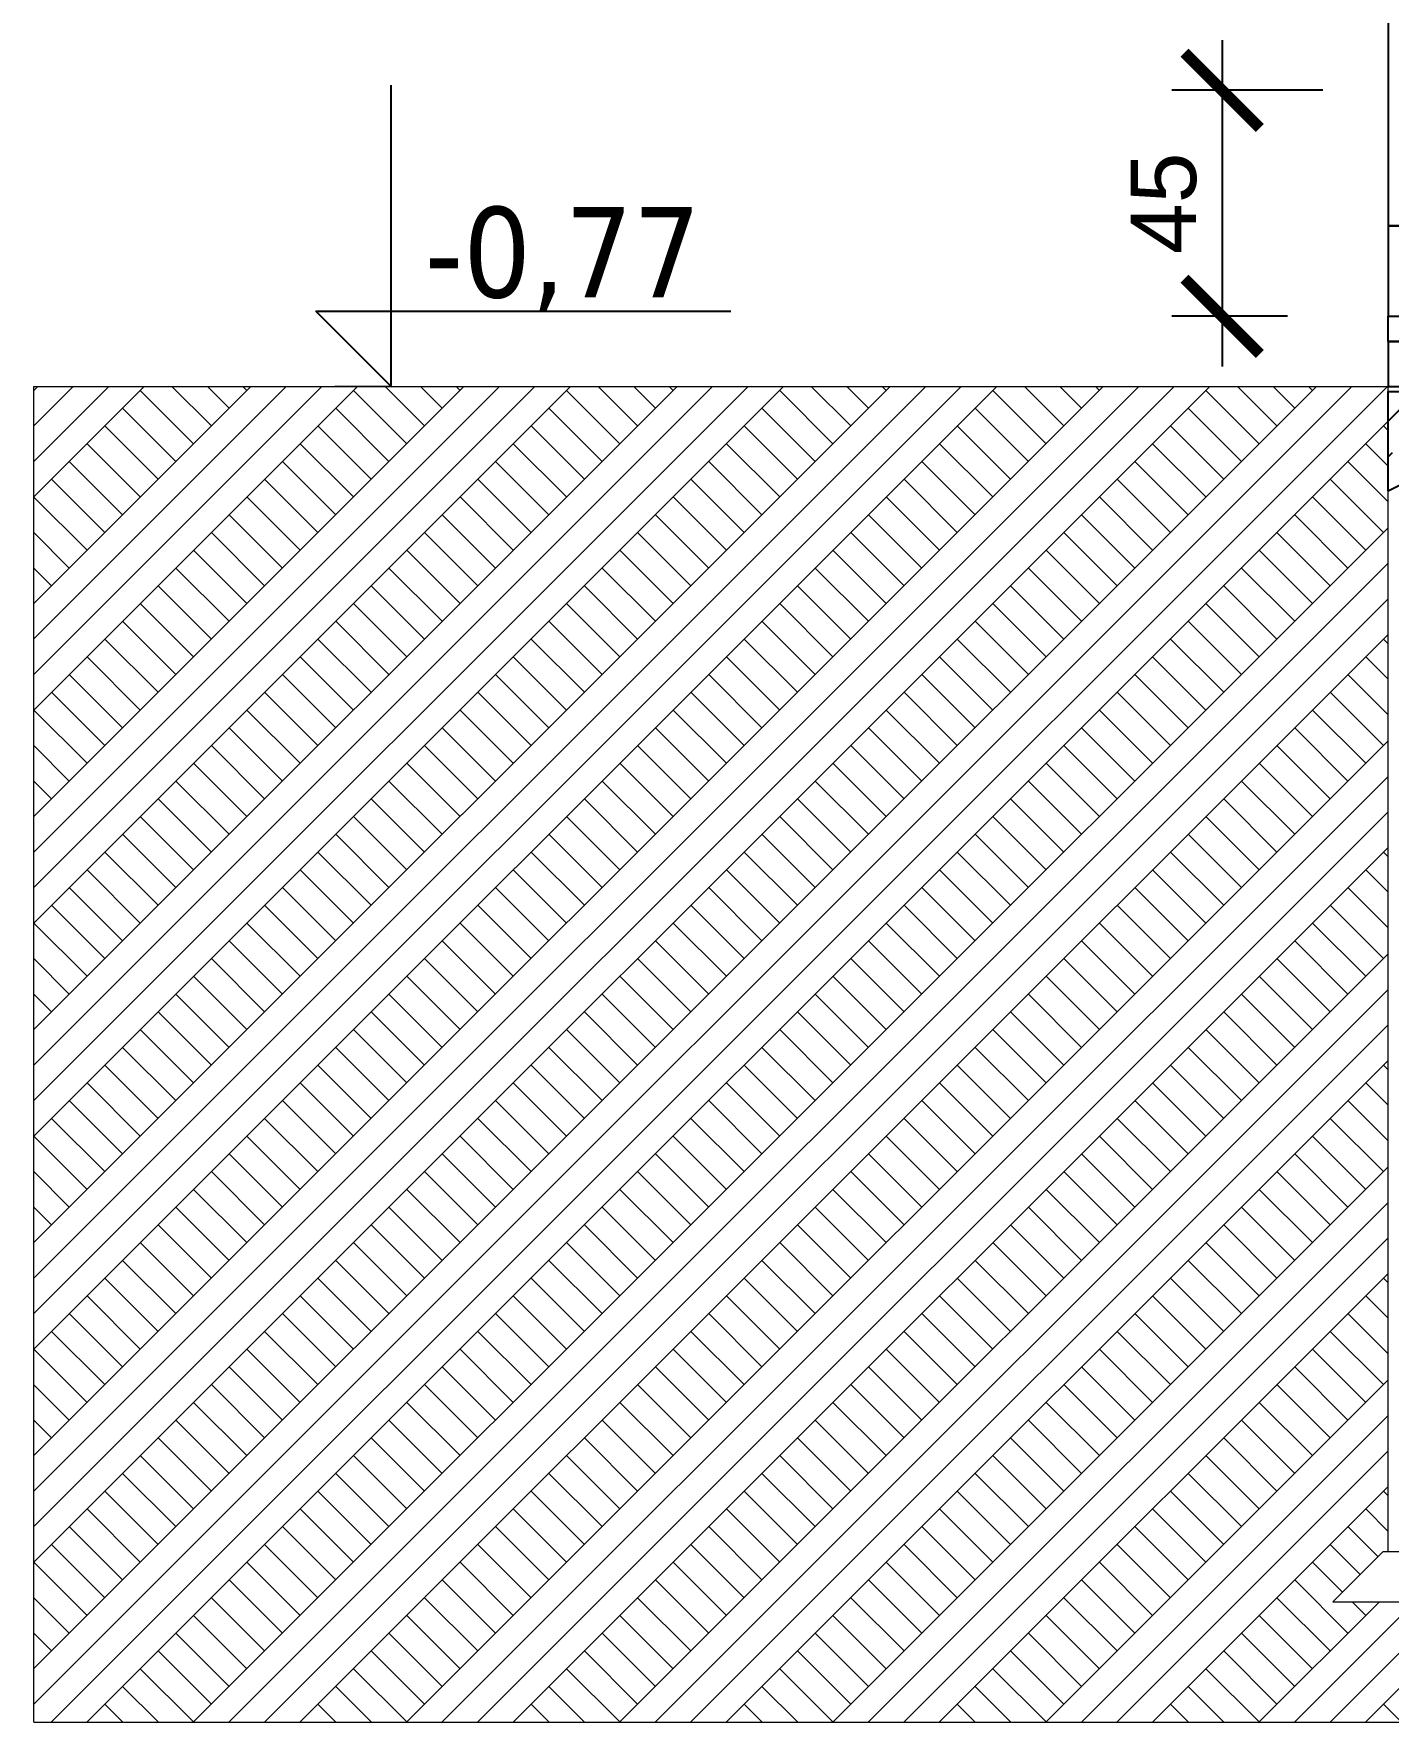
# Model space of a CAD drawing. Header units: millimetres. Extents: x 4647 to 73915, y -13612 to -8141.
# Drawn here: x 6140.8 to 6410.4, y -11416.6 to -11080.3 of the extents above; entities that cross this region are included whole.
import ezdxf

# ---------------------------------------------------------------- set-up
doc = ezdxf.new("R2010")
doc.units = ezdxf.units.MM
doc.layers.add('a_wymiary', color=250, linetype='Continuous', lineweight=9)
for name, color, linetype in [('Columns', 7, 'Continuous'), ('Konstrukcja - Ściany zew', 7, 'Continuous'), ('Structural - Combined', 7, 'Continuous'), ('Sytuacja - Teren', 7, 'Continuous'), ('Wymiarowanie - Ogólne', 7, 'Continuous')]:
    doc.layers.add(name, color=color, linetype=linetype)
doc.styles.add('GENERATED_STYLE_2', font='tahoma.ttf')
doc.styles.get("Standard").update_dxf_attribs({"font": 'arial.ttf'})
doc.dimstyles.new('1-100', dxfattribs={"dimtxt": 13, "dimasz": 15, "dimexe": 10, "dimexo": 20, "dimgap": 5, "dimtad": 1, "dimdec": 1, "dimrnd": 0.5, "dimtxsty": 'Standard', "dimblk": 'ARCHTICK', "dimcen": 0.09, "dimdle": 10, "dimadec": 0, "dimazin": 0, "dimtfac": 1, "dimtdec": 1, "dimtofl": 0, "dimtmove": 0, "dimatfit": 3, "dimfxl": 10, "dimfxlon": 1, "dimtolj": 1, "dimtzin": 0, "dimarcsym": 0})

# ---------------------------------------------------------------- blocks, each defined once
blk = doc.blocks.new('_ArchTick')
at = {"color": 0, "linetype": 'ByBlock', "const_width": 0.15}
blk.add_lwpolyline([(-0.5, -0.5), (0.5, 0.5)], dxfattribs=at)
blk = doc.blocks.new('*D846')
at = {"layer": 'a_wymiary', "color": 0, "lineweight": -2, "transparency": 16777216}
for p, q in [((6415.4, -11077.21), (6415.4, -11047.21)), ((6505.4, -11077.21), (6505.4, -11047.21)), ((6405.4, -11057.21), (6515.4, -11057.21))]:
    blk.add_line(p, q, dxfattribs=at)
at = {"layer": 'DEFPOINTS', "color": 0, "transparency": 16777216}
for p in [(6505.4, -11057.21), (6505.4, -11106.57), (6415.4, -11150.57)]:
    blk.add_point(p, dxfattribs=at)
at = {"layer": 'a_wymiary', "color": 0, "lineweight": -2, "transparency": 16777216, "xscale": 15, "yscale": 15, "zscale": 15, "rotation": 180}
blk.add_blockref('_ArchTick', (6415.4, -11057.21), dxfattribs=at)
at = {"layer": 'a_wymiary', "color": 0, "lineweight": -2, "transparency": 16777216, "xscale": 15, "yscale": 15, "zscale": 15}
blk.add_blockref('_ArchTick', (6505.4, -11057.21), dxfattribs=at)
at = {"layer": 'a_wymiary', "color": 0, "transparency": 16777216, "insert": (6460.4, -11045.57), "char_height": 13, "attachment_point": 5}
blk.add_mtext('\\A1;90', dxfattribs=at)
blk = doc.blocks.new('*D847')
at = {"layer": 'a_wymiary', "color": 0, "lineweight": -2, "transparency": 16777216}
for p, q in [((6377.37, -11081.57), (6377.37, -11146.57)), ((6397.37, -11091.57), (6367.37, -11091.57)), ((6390.4, -11136.57), (6367.37, -11136.57))]:
    blk.add_line(p, q, dxfattribs=at)
at = {"layer": 'DEFPOINTS', "color": 0, "transparency": 16777216}
for p in [(6500.4, -11091.57), (6377.37, -11136.57), (6410.4, -11136.57)]:
    blk.add_point(p, dxfattribs=at)
at = {"layer": 'a_wymiary', "color": 0, "lineweight": -2, "transparency": 16777216, "xscale": 15, "yscale": 15, "zscale": 15}
for p, rotation in [((6377.37, -11091.57), 90), ((6377.37, -11136.57), 270)]:
    blk.add_blockref('_ArchTick', p, dxfattribs=dict(at, rotation=rotation))
at = {"layer": 'a_wymiary', "color": 0, "transparency": 16777216, "insert": (6365.76, -11114.07), "char_height": 13, "attachment_point": 5, "rotation": 90}
blk.add_mtext('\\A1;45', dxfattribs=at)

msp = doc.modelspace()

# ---------------------------------------------------------------- linework, layer by layer
for p, q in [((6410.4, -11046.57), (6410.4, -11118.57)), ((6410.4, -11118.57), (6469.4, -11118.57)), ((6469.4, -11118.57), (6410.4, -11118.57)), ((6410.4, -11118.57), (6410.4, -11136.57)), ((6410.4, -11136.57), (6445.4, -11136.57)), ((6410.4, -11141.57), (6410.4, -11150.57)), ((6415.4, -11141.57), (6410.4, -11141.57)), ((6410.4, -11150.57), (6415.4, -11150.57))]:
    msp.add_line(p, q)
at = {"layer": 'Columns', "color": 251, "lineweight": 15}
for p, q in [((6410.4, -11118.57), (6410.4, -11046.57)), ((6410.4, -11136.57), (6410.4, -11118.57)), ((6410.4, -11150.57), (6410.4, -11141.57)), ((6410.42, -11150.57), (6414.4, -11150.57))]:
    msp.add_line(p, q, dxfattribs=at)
at = {"layer": 'Konstrukcja - Ściany zew', "color": 8, "lineweight": 13}
for p, q in [((6399.4, -11392.57), (6409.4, -11382.57)), ((6409.4, -11382.57), (6469.4, -11382.57)), ((6399.4, -11392.57), (6479.4, -11392.57))]:
    msp.add_line(p, q, dxfattribs=at)
at = {"layer": 'Structural - Combined'}
for p, q in [((6410.4, -11136.57), (6445.4, -11136.57)), ((6410.4, -11141.57), (6410.4, -11136.57)), ((6410.4, -11141.57), (6415.4, -11141.57)), ((6410.4, -11151.57), (6414.4, -11151.57)), ((6410.4, -11151.67), (6410.4, -11151.57)), ((6410.4, -11171.37), (6410.4, -11151.67)), ((6410.4, -11171.37), (6414.4, -11169.37))]:
    msp.add_line(p, q, dxfattribs=at)
at = {"layer": 'Structural - Combined', "linetype": 'Continuous'}
for p, q in [((6410.4, -11157.5), (6414.4, -11153.5)), ((6410.4, -11164.57), (6411.25, -11163.72))]:
    msp.add_line(p, q, dxfattribs=at)
at = {"layer": 'Sytuacja - Teren', "color": 41, "linetype": 'Continuous', "lineweight": 13}
for p, q in [((6140.79, -11151.35), (6141.57, -11150.57)), ((6140.79, -11172.56), (6162.78, -11150.57)), ((6140.79, -11193.77), (6183.99, -11150.57)), ((6140.79, -11214.99), (6205.21, -11150.57)), ((6140.79, -11236.2), (6226.42, -11150.57)), ((6140.79, -11257.41), (6247.63, -11150.57)), ((6140.79, -11278.62), (6268.85, -11150.57)), ((6140.79, -11299.84), (6290.06, -11150.57)), ((6140.79, -11321.05), (6311.27, -11150.57)), ((6140.79, -11342.26), (6332.49, -11150.57)), ((6140.79, -11363.48), (6353.7, -11150.57)), ((6140.79, -11384.69), (6374.91, -11150.57)), ((6140.79, -11405.9), (6396.13, -11150.57)), ((6140.79, -11165.49), (6155.71, -11150.57)), ((6140.79, -11207.91), (6198.14, -11150.57)), ((6140.79, -11250.34), (6240.56, -11150.57)), ((6140.79, -11292.77), (6282.99, -11150.57)), ((6140.79, -11335.19), (6325.41, -11150.57)), ((6140.79, -11377.62), (6367.84, -11150.57)), ((6140.79, -11158.42), (6148.64, -11150.57)), ((6140.79, -11200.84), (6191.06, -11150.57)), ((6140.79, -11243.27), (6233.49, -11150.57)), ((6140.79, -11285.7), (6275.92, -11150.57)), ((6140.79, -11328.12), (6318.34, -11150.57)), ((6140.79, -11370.55), (6360.77, -11150.57)), ((6140.79, -11412.98), (6403.2, -11150.57)), ((6144.27, -11416.57), (6410.27, -11150.57)), ((6172.61, -11161.96), (6162, -11151.35)), ((6176.14, -11158.42), (6168.29, -11150.57)), ((6179.68, -11154.89), (6175.36, -11150.57)), ((6183.21, -11151.35), (6182.43, -11150.57)), ((6215.03, -11161.96), (6204.42, -11151.35)), ((6218.57, -11158.42), (6210.71, -11150.57)), ((6222.1, -11154.89), (6217.79, -11150.57)), ((6225.64, -11151.35), (6224.86, -11150.57)), ((6257.46, -11161.96), (6246.85, -11151.35)), ((6260.99, -11158.42), (6253.14, -11150.57)), ((6264.53, -11154.89), (6260.21, -11150.57)), ((6268.06, -11151.35), (6267.28, -11150.57)), ((6299.88, -11161.96), (6289.28, -11151.35)), ((6303.42, -11158.42), (6295.57, -11150.57)), ((6306.96, -11154.89), (6302.64, -11150.57)), ((6310.49, -11151.35), (6309.71, -11150.57)), ((6342.31, -11161.96), (6331.7, -11151.35)), ((6345.85, -11158.42), (6337.99, -11150.57)), ((6349.38, -11154.89), (6345.06, -11150.57)), ((6352.92, -11151.35), (6352.14, -11150.57)), ((6384.74, -11161.96), (6374.13, -11151.35)), ((6388.27, -11158.42), (6380.42, -11150.57)), ((6391.81, -11154.89), (6387.49, -11150.57)), ((6395.34, -11151.35), (6394.56, -11150.57)), ((6169.07, -11165.49), (6158.46, -11154.89)), ((6211.5, -11165.49), (6200.89, -11154.89)), ((6253.92, -11165.49), (6243.32, -11154.89)), ((6296.35, -11165.49), (6285.74, -11154.89)), ((6338.78, -11165.49), (6328.17, -11154.89)), ((6381.2, -11165.49), (6370.6, -11154.89)), ((6151.34, -11416.57), (6410.42, -11157.49)), ((6165.53, -11169.03), (6154.93, -11158.42)), ((6207.96, -11169.03), (6197.35, -11158.42)), ((6250.39, -11169.03), (6239.78, -11158.42)), ((6292.81, -11169.03), (6282.21, -11158.42)), ((6335.24, -11169.03), (6324.63, -11158.42)), ((6377.67, -11169.03), (6367.06, -11158.42)), ((6410.42, -11159.35), (6409.49, -11158.42)), ((6162, -11172.56), (6151.39, -11161.96)), ((6204.42, -11172.56), (6193.82, -11161.96)), ((6246.85, -11172.56), (6236.24, -11161.96)), ((6289.28, -11172.56), (6278.67, -11161.96)), ((6331.7, -11172.56), (6321.1, -11161.96)), ((6374.13, -11172.56), (6363.52, -11161.96)), ((6410.42, -11166.43), (6405.95, -11161.96)), ((6158.46, -11176.1), (6147.86, -11165.49)), ((6200.89, -11176.1), (6190.28, -11165.49)), ((6243.32, -11176.1), (6232.71, -11165.49)), ((6285.74, -11176.1), (6275.14, -11165.49)), ((6328.17, -11176.1), (6317.56, -11165.49)), ((6370.6, -11176.1), (6359.99, -11165.49)), ((6410.42, -11173.5), (6402.41, -11165.49)), ((6154.93, -11179.63), (6144.32, -11169.03)), ((6197.35, -11179.63), (6186.75, -11169.03)), ((6239.78, -11179.63), (6229.17, -11169.03)), ((6282.21, -11179.63), (6271.6, -11169.03)), ((6324.63, -11179.63), (6314.03, -11169.03)), ((6367.06, -11179.63), (6356.45, -11169.03)), ((6409.49, -11179.63), (6398.88, -11169.03)), ((6151.39, -11183.17), (6140.79, -11172.57)), ((6193.82, -11183.17), (6183.21, -11172.56)), ((6236.24, -11183.17), (6225.64, -11172.56)), ((6278.67, -11183.17), (6268.06, -11172.56)), ((6321.1, -11183.17), (6310.49, -11172.56)), ((6363.52, -11183.17), (6352.92, -11172.56)), ((6405.95, -11183.17), (6395.34, -11172.56)), ((6190.28, -11186.71), (6179.68, -11176.1)), ((6232.71, -11186.71), (6222.1, -11176.1)), ((6275.14, -11186.71), (6264.53, -11176.1)), ((6317.56, -11186.71), (6306.96, -11176.1)), ((6359.99, -11186.71), (6349.38, -11176.1)), ((6402.41, -11186.71), (6391.81, -11176.1)), ((6147.86, -11186.71), (6140.79, -11179.64)), ((6172.55, -11416.57), (6410.42, -11178.7)), ((6186.75, -11190.24), (6176.14, -11179.63)), ((6229.17, -11190.24), (6218.57, -11179.63)), ((6271.6, -11190.24), (6260.99, -11179.63)), ((6314.03, -11190.24), (6303.42, -11179.63)), ((6356.45, -11190.24), (6345.85, -11179.63)), ((6398.88, -11190.24), (6388.27, -11179.63)), ((6183.21, -11193.78), (6172.61, -11183.17)), ((6225.64, -11193.78), (6215.03, -11183.17)), ((6268.06, -11193.78), (6257.46, -11183.17)), ((6310.49, -11193.78), (6299.88, -11183.17)), ((6352.92, -11193.78), (6342.31, -11183.17)), ((6395.34, -11193.78), (6384.74, -11183.17)), ((6144.32, -11190.24), (6140.79, -11186.71)), ((6179.68, -11197.31), (6169.07, -11186.71)), ((6179.62, -11416.57), (6410.42, -11185.77)), ((6222.1, -11197.31), (6211.5, -11186.71)), ((6264.53, -11197.31), (6253.92, -11186.71)), ((6306.96, -11197.31), (6296.35, -11186.71)), ((6349.38, -11197.31), (6338.78, -11186.71)), ((6391.81, -11197.31), (6381.2, -11186.71)), ((6176.14, -11200.85), (6165.53, -11190.24)), ((6218.57, -11200.85), (6207.96, -11190.24)), ((6260.99, -11200.85), (6250.39, -11190.24)), ((6303.42, -11200.85), (6292.81, -11190.24)), ((6345.85, -11200.85), (6335.24, -11190.24)), ((6388.27, -11200.85), (6377.67, -11190.24)), ((6186.69, -11416.57), (6410.42, -11192.84)), ((6172.61, -11204.38), (6162, -11193.78)), ((6215.03, -11204.38), (6204.42, -11193.78)), ((6257.46, -11204.38), (6246.85, -11193.78)), ((6299.88, -11204.38), (6289.28, -11193.78)), ((6342.31, -11204.38), (6331.7, -11193.78)), ((6384.74, -11204.38), (6374.13, -11193.78)), ((6169.07, -11207.92), (6158.46, -11197.31)), ((6193.77, -11416.57), (6410.42, -11199.92)), ((6211.5, -11207.92), (6200.89, -11197.31)), ((6253.92, -11207.92), (6243.32, -11197.31)), ((6296.35, -11207.92), (6285.74, -11197.31)), ((6338.78, -11207.92), (6328.17, -11197.31)), ((6381.2, -11207.92), (6370.6, -11197.31)), ((6165.53, -11211.45), (6154.93, -11200.85)), ((6207.96, -11211.45), (6197.35, -11200.85)), ((6250.39, -11211.45), (6239.78, -11200.85)), ((6292.81, -11211.45), (6282.21, -11200.85)), ((6335.24, -11211.45), (6324.63, -11200.85)), ((6377.67, -11211.45), (6367.06, -11200.85)), ((6410.42, -11201.78), (6409.49, -11200.85)), ((6162, -11214.99), (6151.39, -11204.38)), ((6204.42, -11214.99), (6193.82, -11204.38)), ((6246.85, -11214.99), (6236.24, -11204.38)), ((6289.28, -11214.99), (6278.67, -11204.38)), ((6331.7, -11214.99), (6321.1, -11204.38)), ((6374.13, -11214.99), (6363.52, -11204.38)), ((6410.42, -11208.85), (6405.95, -11204.38)), ((6158.46, -11218.53), (6147.86, -11207.92)), ((6200.89, -11218.53), (6190.28, -11207.92)), ((6243.32, -11218.53), (6232.71, -11207.92)), ((6285.74, -11218.53), (6275.14, -11207.92)), ((6328.17, -11218.53), (6317.56, -11207.92)), ((6370.6, -11218.53), (6359.99, -11207.92)), ((6410.42, -11215.92), (6402.41, -11207.92)), ((6154.93, -11222.06), (6144.32, -11211.45)), ((6197.35, -11222.06), (6186.75, -11211.45)), ((6239.78, -11222.06), (6229.17, -11211.45)), ((6282.21, -11222.06), (6271.6, -11211.45)), ((6324.63, -11222.06), (6314.03, -11211.45)), ((6367.06, -11222.06), (6356.45, -11211.45)), ((6409.49, -11222.06), (6398.88, -11211.45)), ((6151.39, -11225.6), (6140.79, -11214.99)), ((6193.82, -11225.6), (6183.21, -11214.99)), ((6236.24, -11225.6), (6225.64, -11214.99)), ((6278.67, -11225.6), (6268.06, -11214.99)), ((6321.1, -11225.6), (6310.49, -11214.99)), ((6363.52, -11225.6), (6352.92, -11214.99)), ((6405.95, -11225.6), (6395.34, -11214.99)), ((6190.28, -11229.13), (6179.68, -11218.53)), ((6232.71, -11229.13), (6222.1, -11218.53)), ((6275.14, -11229.13), (6264.53, -11218.53)), ((6317.56, -11229.13), (6306.96, -11218.53)), ((6359.99, -11229.13), (6349.38, -11218.53)), ((6402.41, -11229.13), (6391.81, -11218.53)), ((6147.86, -11229.13), (6140.79, -11222.07)), ((6186.75, -11232.67), (6176.14, -11222.06)), ((6214.98, -11416.57), (6410.42, -11221.13)), ((6229.17, -11232.67), (6218.57, -11222.06)), ((6271.6, -11232.67), (6260.99, -11222.06)), ((6314.03, -11232.67), (6303.42, -11222.06)), ((6356.45, -11232.67), (6345.85, -11222.06)), ((6398.88, -11232.67), (6388.27, -11222.06)), ((6183.21, -11236.2), (6172.61, -11225.6)), ((6225.64, -11236.2), (6215.03, -11225.6)), ((6268.06, -11236.2), (6257.46, -11225.6)), ((6310.49, -11236.2), (6299.88, -11225.6)), ((6352.92, -11236.2), (6342.31, -11225.6)), ((6395.34, -11236.2), (6384.74, -11225.6)), ((6144.32, -11232.67), (6140.79, -11229.14)), ((6179.68, -11239.74), (6169.07, -11229.13)), ((6222.1, -11239.74), (6211.5, -11229.13)), ((6222.05, -11416.57), (6410.42, -11228.2)), ((6264.53, -11239.74), (6253.92, -11229.13)), ((6306.96, -11239.74), (6296.35, -11229.13)), ((6349.38, -11239.74), (6338.78, -11229.13)), ((6391.81, -11239.74), (6381.2, -11229.13)), ((6176.14, -11243.27), (6165.53, -11232.67)), ((6218.57, -11243.27), (6207.96, -11232.67)), ((6260.99, -11243.27), (6250.39, -11232.67)), ((6303.42, -11243.27), (6292.81, -11232.67)), ((6345.85, -11243.27), (6335.24, -11232.67)), ((6388.27, -11243.27), (6377.67, -11232.67)), ((6172.61, -11246.81), (6162, -11236.2)), ((6215.03, -11246.81), (6204.42, -11236.2)), ((6229.12, -11416.57), (6410.42, -11235.27)), ((6257.46, -11246.81), (6246.85, -11236.2)), ((6299.88, -11246.81), (6289.28, -11236.2)), ((6342.31, -11246.81), (6331.7, -11236.2)), ((6384.74, -11246.81), (6374.13, -11236.2)), ((6169.07, -11250.35), (6158.46, -11239.74)), ((6211.5, -11250.35), (6200.89, -11239.74)), ((6253.92, -11250.35), (6243.32, -11239.74)), ((6296.35, -11250.35), (6285.74, -11239.74)), ((6338.78, -11250.35), (6328.17, -11239.74)), ((6381.2, -11250.35), (6370.6, -11239.74)), ((6165.53, -11253.88), (6154.93, -11243.27)), ((6207.96, -11253.88), (6197.35, -11243.27)), ((6236.19, -11416.57), (6410.42, -11242.34)), ((6250.39, -11253.88), (6239.78, -11243.27)), ((6292.81, -11253.88), (6282.21, -11243.27)), ((6335.24, -11253.88), (6324.63, -11243.27)), ((6377.67, -11253.88), (6367.06, -11243.27)), ((6410.42, -11244.21), (6409.49, -11243.27)), ((6162, -11257.42), (6151.39, -11246.81)), ((6204.42, -11257.42), (6193.82, -11246.81)), ((6246.85, -11257.42), (6236.24, -11246.81)), ((6289.28, -11257.42), (6278.67, -11246.81)), ((6331.7, -11257.42), (6321.1, -11246.81)), ((6374.13, -11257.42), (6363.52, -11246.81)), ((6410.42, -11251.28), (6405.95, -11246.81)), ((6158.46, -11260.95), (6147.86, -11250.35)), ((6200.89, -11260.95), (6190.28, -11250.35)), ((6243.32, -11260.95), (6232.71, -11250.35)), ((6285.74, -11260.95), (6275.14, -11250.35)), ((6328.17, -11260.95), (6317.56, -11250.35)), ((6370.6, -11260.95), (6359.99, -11250.35)), ((6410.42, -11258.35), (6402.41, -11250.35)), ((6154.93, -11264.49), (6144.32, -11253.88)), ((6197.35, -11264.49), (6186.75, -11253.88)), ((6239.78, -11264.49), (6229.17, -11253.88)), ((6282.21, -11264.49), (6271.6, -11253.88)), ((6324.63, -11264.49), (6314.03, -11253.88)), ((6367.06, -11264.49), (6356.45, -11253.88)), ((6409.49, -11264.49), (6398.88, -11253.88)), ((6151.39, -11268.02), (6140.79, -11257.42)), ((6193.82, -11268.02), (6183.21, -11257.42)), ((6236.24, -11268.02), (6225.64, -11257.42)), ((6278.67, -11268.02), (6268.06, -11257.42)), ((6321.1, -11268.02), (6310.49, -11257.42)), ((6363.52, -11268.02), (6352.92, -11257.42)), ((6405.95, -11268.02), (6395.34, -11257.42)), ((6190.28, -11271.56), (6179.68, -11260.95)), ((6232.71, -11271.56), (6222.1, -11260.95)), ((6275.14, -11271.56), (6264.53, -11260.95)), ((6317.56, -11271.56), (6306.96, -11260.95)), ((6359.99, -11271.56), (6349.38, -11260.95)), ((6402.41, -11271.56), (6391.81, -11260.95)), ((6257.4, -11416.57), (6410.42, -11263.55)), ((6147.86, -11271.56), (6140.79, -11264.49)), ((6186.75, -11275.09), (6176.14, -11264.49)), ((6229.17, -11275.09), (6218.57, -11264.49)), ((6271.6, -11275.09), (6260.99, -11264.49)), ((6314.03, -11275.09), (6303.42, -11264.49)), ((6356.45, -11275.09), (6345.85, -11264.49)), ((6398.88, -11275.09), (6388.27, -11264.49)), ((6183.21, -11278.63), (6172.61, -11268.02)), ((6225.64, -11278.63), (6215.03, -11268.02)), ((6268.06, -11278.63), (6257.46, -11268.02)), ((6264.48, -11416.57), (6410.42, -11270.63)), ((6310.49, -11278.63), (6299.88, -11268.02)), ((6352.92, -11278.63), (6342.31, -11268.02)), ((6395.34, -11278.63), (6384.74, -11268.02)), ((6144.32, -11275.09), (6140.79, -11271.56)), ((6179.68, -11282.17), (6169.07, -11271.56)), ((6222.1, -11282.17), (6211.5, -11271.56)), ((6264.53, -11282.17), (6253.92, -11271.56)), ((6306.96, -11282.17), (6296.35, -11271.56)), ((6349.38, -11282.17), (6338.78, -11271.56)), ((6391.81, -11282.17), (6381.2, -11271.56)), ((6176.14, -11285.7), (6165.53, -11275.09)), ((6218.57, -11285.7), (6207.96, -11275.09)), ((6260.99, -11285.7), (6250.39, -11275.09)), ((6271.55, -11416.57), (6410.42, -11277.7)), ((6303.42, -11285.7), (6292.81, -11275.09)), ((6345.85, -11285.7), (6335.24, -11275.09)), ((6388.27, -11285.7), (6377.67, -11275.09)), ((6172.61, -11289.24), (6162, -11278.63)), ((6215.03, -11289.24), (6204.42, -11278.63)), ((6257.46, -11289.24), (6246.85, -11278.63)), ((6299.88, -11289.24), (6289.28, -11278.63)), ((6342.31, -11289.24), (6331.7, -11278.63)), ((6384.74, -11289.24), (6374.13, -11278.63)), ((6169.07, -11292.77), (6158.46, -11282.17)), ((6211.5, -11292.77), (6200.89, -11282.17)), ((6253.92, -11292.77), (6243.32, -11282.17)), ((6296.35, -11292.77), (6285.74, -11282.17)), ((6338.78, -11292.77), (6328.17, -11282.17)), ((6381.2, -11292.77), (6370.6, -11282.17)), ((6165.53, -11296.31), (6154.93, -11285.7)), ((6207.96, -11296.31), (6197.35, -11285.7)), ((6250.39, -11296.31), (6239.78, -11285.7)), ((6278.62, -11416.57), (6410.42, -11284.77)), ((6292.81, -11296.31), (6282.21, -11285.7)), ((6335.24, -11296.31), (6324.63, -11285.7)), ((6377.67, -11296.31), (6367.06, -11285.7)), ((6410.42, -11286.63), (6409.49, -11285.7)), ((6162, -11299.84), (6151.39, -11289.24)), ((6204.42, -11299.84), (6193.82, -11289.24)), ((6246.85, -11299.84), (6236.24, -11289.24)), ((6289.28, -11299.84), (6278.67, -11289.24)), ((6331.7, -11299.84), (6321.1, -11289.24)), ((6374.13, -11299.84), (6363.52, -11289.24)), ((6410.42, -11293.7), (6405.95, -11289.24)), ((6158.46, -11303.38), (6147.86, -11292.77)), ((6200.89, -11303.38), (6190.28, -11292.77)), ((6243.32, -11303.38), (6232.71, -11292.77)), ((6285.74, -11303.38), (6275.14, -11292.77)), ((6328.17, -11303.38), (6317.56, -11292.77)), ((6370.6, -11303.38), (6359.99, -11292.77)), ((6410.42, -11300.78), (6402.41, -11292.77)), ((6154.93, -11306.91), (6144.32, -11296.31)), ((6197.35, -11306.91), (6186.75, -11296.31)), ((6239.78, -11306.91), (6229.17, -11296.31)), ((6282.21, -11306.91), (6271.6, -11296.31)), ((6324.63, -11306.91), (6314.03, -11296.31)), ((6367.06, -11306.91), (6356.45, -11296.31)), ((6409.49, -11306.91), (6398.88, -11296.31)), ((6151.39, -11310.45), (6140.79, -11299.85)), ((6193.82, -11310.45), (6183.21, -11299.84)), ((6236.24, -11310.45), (6225.64, -11299.84)), ((6278.67, -11310.45), (6268.06, -11299.84)), ((6321.1, -11310.45), (6310.49, -11299.84)), ((6363.52, -11310.45), (6352.92, -11299.84)), ((6405.95, -11310.45), (6395.34, -11299.84)), ((6190.28, -11313.99), (6179.68, -11303.38)), ((6232.71, -11313.99), (6222.1, -11303.38)), ((6275.14, -11313.99), (6264.53, -11303.38)), ((6317.56, -11313.99), (6306.96, -11303.38)), ((6359.99, -11313.99), (6349.38, -11303.38)), ((6402.41, -11313.99), (6391.81, -11303.38)), ((6147.86, -11313.99), (6140.79, -11306.92)), ((6186.75, -11317.52), (6176.14, -11306.91)), ((6229.17, -11317.52), (6218.57, -11306.91)), ((6271.6, -11317.52), (6260.99, -11306.91)), ((6299.83, -11416.57), (6410.42, -11305.98)), ((6314.03, -11317.52), (6303.42, -11306.91)), ((6356.45, -11317.52), (6345.85, -11306.91)), ((6398.88, -11317.52), (6388.27, -11306.91)), ((6183.21, -11321.06), (6172.61, -11310.45)), ((6225.64, -11321.06), (6215.03, -11310.45)), ((6268.06, -11321.06), (6257.46, -11310.45)), ((6310.49, -11321.06), (6299.88, -11310.45)), ((6352.92, -11321.06), (6342.31, -11310.45)), ((6395.34, -11321.06), (6384.74, -11310.45)), ((6144.32, -11317.52), (6140.79, -11313.99)), ((6179.68, -11324.59), (6169.07, -11313.99)), ((6222.1, -11324.59), (6211.5, -11313.99)), ((6264.53, -11324.59), (6253.92, -11313.99)), ((6306.96, -11324.59), (6296.35, -11313.99)), ((6306.9, -11416.57), (6410.42, -11313.05)), ((6349.38, -11324.59), (6338.78, -11313.99)), ((6391.81, -11324.59), (6381.2, -11313.99)), ((6176.14, -11328.13), (6165.53, -11317.52)), ((6218.57, -11328.13), (6207.96, -11317.52)), ((6260.99, -11328.13), (6250.39, -11317.52)), ((6303.42, -11328.13), (6292.81, -11317.52)), ((6345.85, -11328.13), (6335.24, -11317.52)), ((6388.27, -11328.13), (6377.67, -11317.52)), ((6172.61, -11331.66), (6162, -11321.06)), ((6215.03, -11331.66), (6204.42, -11321.06)), ((6257.46, -11331.66), (6246.85, -11321.06)), ((6299.88, -11331.66), (6289.28, -11321.06)), ((6313.97, -11416.57), (6410.42, -11320.12)), ((6342.31, -11331.66), (6331.7, -11321.06)), ((6384.74, -11331.66), (6374.13, -11321.06)), ((6169.07, -11335.2), (6158.46, -11324.59)), ((6211.5, -11335.2), (6200.89, -11324.59)), ((6253.92, -11335.2), (6243.32, -11324.59)), ((6296.35, -11335.2), (6285.74, -11324.59)), ((6338.78, -11335.2), (6328.17, -11324.59)), ((6381.2, -11335.2), (6370.6, -11324.59)), ((6165.53, -11338.73), (6154.93, -11328.13)), ((6207.96, -11338.73), (6197.35, -11328.13)), ((6250.39, -11338.73), (6239.78, -11328.13)), ((6292.81, -11338.73), (6282.21, -11328.13)), ((6321.04, -11416.57), (6410.42, -11327.19)), ((6335.24, -11338.73), (6324.63, -11328.13)), ((6377.67, -11338.73), (6367.06, -11328.13)), ((6410.42, -11329.06), (6409.49, -11328.13)), ((6162, -11342.27), (6151.39, -11331.66)), ((6204.42, -11342.27), (6193.82, -11331.66)), ((6246.85, -11342.27), (6236.24, -11331.66)), ((6289.28, -11342.27), (6278.67, -11331.66)), ((6331.7, -11342.27), (6321.1, -11331.66)), ((6374.13, -11342.27), (6363.52, -11331.66)), ((6410.42, -11336.13), (6405.95, -11331.66)), ((6158.46, -11345.8), (6147.86, -11335.2)), ((6200.89, -11345.8), (6190.28, -11335.2)), ((6243.32, -11345.8), (6232.71, -11335.2)), ((6285.74, -11345.8), (6275.14, -11335.2)), ((6328.17, -11345.8), (6317.56, -11335.2)), ((6370.6, -11345.8), (6359.99, -11335.2)), ((6410.42, -11343.2), (6402.41, -11335.2)), ((6154.93, -11349.34), (6144.32, -11338.73)), ((6197.35, -11349.34), (6186.75, -11338.73)), ((6239.78, -11349.34), (6229.17, -11338.73)), ((6282.21, -11349.34), (6271.6, -11338.73)), ((6324.63, -11349.34), (6314.03, -11338.73)), ((6367.06, -11349.34), (6356.45, -11338.73)), ((6409.49, -11349.34), (6398.88, -11338.73)), ((6151.39, -11352.88), (6140.79, -11342.27)), ((6193.82, -11352.88), (6183.21, -11342.27)), ((6236.24, -11352.88), (6225.64, -11342.27)), ((6278.67, -11352.88), (6268.06, -11342.27)), ((6321.1, -11352.88), (6310.49, -11342.27)), ((6363.52, -11352.88), (6352.92, -11342.27)), ((6405.95, -11352.88), (6395.34, -11342.27)), ((6190.28, -11356.41), (6179.68, -11345.8)), ((6232.71, -11356.41), (6222.1, -11345.8)), ((6275.14, -11356.41), (6264.53, -11345.8)), ((6317.56, -11356.41), (6306.96, -11345.8)), ((6342.26, -11416.57), (6410.42, -11348.41)), ((6359.99, -11356.41), (6349.38, -11345.8)), ((6402.41, -11356.41), (6391.81, -11345.8)), ((6147.86, -11356.41), (6140.79, -11349.35)), ((6186.75, -11359.95), (6176.14, -11349.34)), ((6229.17, -11359.95), (6218.57, -11349.34)), ((6271.6, -11359.95), (6260.99, -11349.34)), ((6314.03, -11359.95), (6303.42, -11349.34)), ((6356.45, -11359.95), (6345.85, -11349.34)), ((6398.88, -11359.95), (6388.27, -11349.34)), ((6183.21, -11363.48), (6172.61, -11352.88)), ((6225.64, -11363.48), (6215.03, -11352.88)), ((6268.06, -11363.48), (6257.46, -11352.88)), ((6310.49, -11363.48), (6299.88, -11352.88)), ((6352.92, -11363.48), (6342.31, -11352.88)), ((6395.34, -11363.48), (6384.74, -11352.88)), ((6144.32, -11359.95), (6140.79, -11356.42)), ((6179.68, -11367.02), (6169.07, -11356.41)), ((6222.1, -11367.02), (6211.5, -11356.41)), ((6264.53, -11367.02), (6253.92, -11356.41)), ((6306.96, -11367.02), (6296.35, -11356.41)), ((6349.38, -11367.02), (6338.78, -11356.41)), ((6349.33, -11416.57), (6410.42, -11355.48)), ((6391.81, -11367.02), (6381.2, -11356.41)), ((6176.14, -11370.55), (6165.53, -11359.95)), ((6218.57, -11370.55), (6207.96, -11359.95)), ((6260.99, -11370.55), (6250.39, -11359.95)), ((6303.42, -11370.55), (6292.81, -11359.95)), ((6345.85, -11370.55), (6335.24, -11359.95)), ((6388.27, -11370.55), (6377.67, -11359.95)), ((6172.61, -11374.09), (6162, -11363.48)), ((6215.03, -11374.09), (6204.42, -11363.48)), ((6257.46, -11374.09), (6246.85, -11363.48)), ((6299.88, -11374.09), (6289.28, -11363.48)), ((6342.31, -11374.09), (6331.7, -11363.48)), ((6356.4, -11416.57), (6410.42, -11362.55)), ((6384.74, -11374.09), (6374.13, -11363.48)), ((6169.07, -11377.62), (6158.46, -11367.02)), ((6211.5, -11377.62), (6200.89, -11367.02)), ((6253.92, -11377.62), (6243.32, -11367.02)), ((6296.35, -11377.62), (6285.74, -11367.02)), ((6338.78, -11377.62), (6328.17, -11367.02)), ((6381.2, -11377.62), (6370.6, -11367.02)), ((6165.53, -11381.16), (6154.93, -11370.55)), ((6207.96, -11381.16), (6197.35, -11370.55)), ((6250.39, -11381.16), (6239.78, -11370.55)), ((6292.81, -11381.16), (6282.21, -11370.55)), ((6335.24, -11381.16), (6324.63, -11370.55)), ((6363.47, -11416.57), (6410.42, -11369.62)), ((6377.67, -11381.16), (6367.06, -11370.55)), ((6410.42, -11371.49), (6409.49, -11370.55)), ((6162, -11384.7), (6151.39, -11374.09)), ((6204.42, -11384.7), (6193.82, -11374.09)), ((6246.85, -11384.7), (6236.24, -11374.09)), ((6289.28, -11384.7), (6278.67, -11374.09)), ((6331.7, -11384.7), (6321.1, -11374.09)), ((6374.13, -11384.7), (6363.52, -11374.09)), ((6410.42, -11378.56), (6405.95, -11374.09)), ((6158.46, -11388.23), (6147.86, -11377.62)), ((6200.89, -11388.23), (6190.28, -11377.62)), ((6243.32, -11388.23), (6232.71, -11377.62)), ((6285.74, -11388.23), (6275.14, -11377.62)), ((6328.17, -11388.23), (6317.56, -11377.62)), ((6370.6, -11388.23), (6359.99, -11377.62)), ((6408.38, -11383.59), (6402.41, -11377.62)), ((6154.93, -11391.77), (6144.32, -11381.16)), ((6197.35, -11391.77), (6186.75, -11381.16)), ((6239.78, -11391.77), (6229.17, -11381.16)), ((6282.21, -11391.77), (6271.6, -11381.16)), ((6324.63, -11391.77), (6314.03, -11381.16)), ((6367.06, -11391.77), (6356.45, -11381.16)), ((6404.85, -11387.13), (6398.88, -11381.16)), ((6151.39, -11395.3), (6140.79, -11384.7)), ((6193.82, -11395.3), (6183.21, -11384.7)), ((6236.24, -11395.3), (6225.64, -11384.7)), ((6278.67, -11395.3), (6268.06, -11384.7)), ((6321.1, -11395.3), (6310.49, -11384.7)), ((6363.52, -11395.3), (6352.92, -11384.7)), ((6401.31, -11390.66), (6395.34, -11384.7)), ((6190.28, -11398.84), (6179.68, -11388.23)), ((6232.71, -11398.84), (6222.1, -11388.23)), ((6275.14, -11398.84), (6264.53, -11388.23)), ((6317.56, -11398.84), (6306.96, -11388.23)), ((6359.99, -11398.84), (6349.38, -11388.23)), ((6402.41, -11398.84), (6391.81, -11388.23)), ((6147.86, -11398.84), (6140.79, -11391.77)), ((6186.75, -11402.37), (6176.14, -11391.77)), ((6229.17, -11402.37), (6218.57, -11391.77)), ((6271.6, -11402.37), (6260.99, -11391.77)), ((6314.03, -11402.37), (6303.42, -11391.77)), ((6356.45, -11402.37), (6345.85, -11391.77)), ((6398.88, -11402.37), (6388.27, -11391.77)), ((6183.21, -11405.91), (6172.61, -11395.3)), ((6225.64, -11405.91), (6215.03, -11395.3)), ((6268.06, -11405.91), (6257.46, -11395.3)), ((6310.49, -11405.91), (6299.88, -11395.3)), ((6352.92, -11405.91), (6342.31, -11395.3)), ((6384.68, -11416.57), (6408.68, -11392.57)), ((6395.34, -11405.91), (6384.74, -11395.3)), ((6405.95, -11395.3), (6403.22, -11392.57)), ((6410.42, -11412.05), (6429.9, -11392.57)), ((6410.42, -11404.98), (6422.83, -11392.57)), ((6410.42, -11397.91), (6415.75, -11392.57)), ((6144.32, -11402.37), (6140.79, -11398.84)), ((6179.68, -11409.44), (6169.07, -11398.84)), ((6222.1, -11409.44), (6211.5, -11398.84)), ((6264.53, -11409.44), (6253.92, -11398.84)), ((6306.96, -11409.44), (6296.35, -11398.84)), ((6349.38, -11409.44), (6338.78, -11398.84)), ((6391.81, -11409.44), (6381.2, -11398.84)), ((6391.75, -11416.57), (6410.42, -11397.91)), ((6176.14, -11412.98), (6165.53, -11402.37)), ((6218.57, -11412.98), (6207.96, -11402.37)), ((6260.99, -11412.98), (6250.39, -11402.37)), ((6303.42, -11412.98), (6292.81, -11402.37)), ((6345.85, -11412.98), (6335.24, -11402.37)), ((6388.27, -11412.98), (6377.67, -11402.37)), ((6398.83, -11416.57), (6410.42, -11404.98)), ((6172.61, -11416.52), (6162, -11405.91)), ((6215.03, -11416.52), (6204.42, -11405.91)), ((6257.46, -11416.52), (6246.85, -11405.91)), ((6299.88, -11416.52), (6289.28, -11405.91)), ((6342.31, -11416.52), (6331.7, -11405.91)), ((6384.74, -11416.52), (6374.13, -11405.91)), ((6165.59, -11416.57), (6158.46, -11409.44)), ((6208.01, -11416.57), (6200.89, -11409.44)), ((6250.44, -11416.57), (6243.32, -11409.44)), ((6292.87, -11416.57), (6285.74, -11409.44)), ((6335.29, -11416.57), (6328.17, -11409.44)), ((6377.72, -11416.57), (6370.6, -11409.44)), ((6405.9, -11416.57), (6410.42, -11412.05)), ((6158.52, -11416.57), (6154.93, -11412.98)), ((6200.94, -11416.57), (6197.35, -11412.98)), ((6243.37, -11416.57), (6239.78, -11412.98)), ((6285.8, -11416.57), (6282.21, -11412.98)), ((6328.22, -11416.57), (6324.63, -11412.98)), ((6370.65, -11416.57), (6367.06, -11412.98)), ((6410.42, -11413.91), (6409.49, -11412.98)), ((6413.07, -11416.57), (6410.42, -11413.91)), ((6151.45, -11416.57), (6151.39, -11416.52)), ((6193.87, -11416.57), (6193.82, -11416.52)), ((6236.3, -11416.57), (6236.24, -11416.52)), ((6278.72, -11416.57), (6278.67, -11416.52)), ((6321.15, -11416.57), (6321.1, -11416.52)), ((6363.58, -11416.57), (6363.52, -11416.52)), ((6406, -11416.57), (6405.95, -11416.52))]:
    msp.add_line(p, q, dxfattribs=at)
at = {"layer": 'Sytuacja - Teren', "color": 53, "lineweight": 13}
for p, q in [((6140.79, -11150.57), (6410.42, -11150.57)), ((6140.79, -11416.57), (6140.79, -11150.57)), ((6410.42, -11382.57), (6410.42, -11150.57)), ((6399.4, -11392.57), (6409.4, -11382.57)), ((6409.4, -11382.57), (6410.42, -11382.57)), ((6399.4, -11392.57), (6410.42, -11392.57)), ((6410.42, -11392.57), (6479.4, -11392.57)), ((6140.79, -11416.57), (6410.42, -11416.57)), ((6410.42, -11416.57), (7418.4, -11416.57))]:
    msp.add_line(p, q, dxfattribs=at)
at = {"layer": 'Wymiarowanie - Ogólne', "color": 161, "lineweight": 25}
for p, q in [((6211.94, -11150.57), (6211.94, -11090.57)), ((6211.94, -11150.57), (6196.94, -11135.57)), ((6196.94, -11135.57), (6211.94, -11135.57)), ((6211.94, -11135.57), (6279.54, -11135.57))]:
    msp.add_line(p, q, dxfattribs=at)
at = {"layer": 'Wymiarowanie - Ogólne', "color": 151, "lineweight": 20}
for q in [(6200.69, -11150.57), (6223.19, -11150.57)]:
    msp.add_line((6211.94, -11150.57), q, dxfattribs=at)

# ---------------------------------------------------------------- texts
at = {"layer": 'Wymiarowanie - Ogólne', "color": 5, "style": 'GENERATED_STYLE_2'}
msp.add_text('-0,77', height=18, dxfattribs=at).set_placement((6218.62, -11132.8))

# ---------------------------------------------------------------- dimensions: what is measured, and where the dimension line sits
at = {"layer": 'a_wymiary'}
dim = msp.add_linear_dim(base=(6505.4, -11057.21), p1=(6415.4, -11150.57), p2=(6505.4, -11106.57), dimstyle='1-100', override={"dimfxl": 20}, dxfattribs=at)
dim.commit()
dim.dimension.update_dxf_attribs({"geometry": '*D846', "text_midpoint": (6460.4, -11045.57)})
dim = msp.add_linear_dim(base=(6377.37, -11136.57), p1=(6500.4, -11091.57), p2=(6410.4, -11136.57), angle=90, dimstyle='1-100', override={"dimfxl": 20}, dxfattribs=at)
dim.commit()
dim.dimension.update_dxf_attribs({"geometry": '*D847', "text_midpoint": (6365.76, -11114.07)})

doc.saveas('drawing.dxf')
